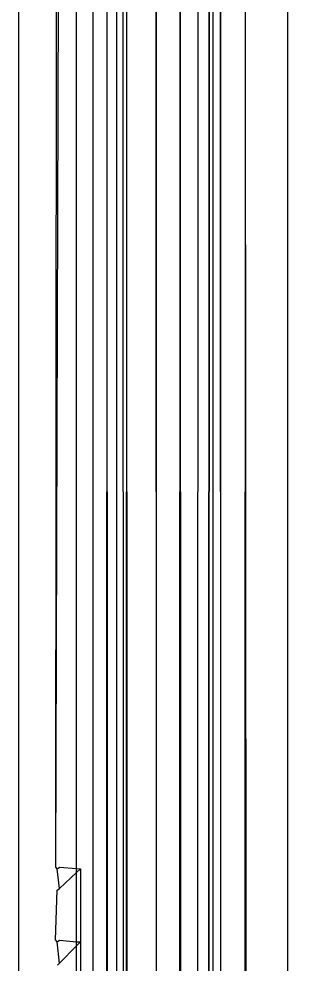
# Model space of a CAD drawing. Header units: inches. Extents: x 17 to 4615, y 5 to 3256.
# Drawn here: x 1653.53 to 1656.71, y 1382.57 to 1393.29 of the extents above; entities that cross this region are included whole.
import ezdxf

# ---------------------------------------------------------------- set-up
doc = ezdxf.new("R2010")
doc.units = ezdxf.units.IN
doc.header["$MEASUREMENT"] = 0

msp = doc.modelspace()

# ---------------------------------------------------------------- linework, layer by layer
for p, q in [((1656.71, 629.6), (1656.58, 1399.665)), ((1656.098, 1399.184), (1655.999, 629.599)), ((1656.659, 629.6), (1656.098, 1399.184)), ((1655.819, 1398.907), (1655.732, 629.647)), ((1655.732, 1398.823), (1655.732, 970.403)), ((1655.999, 629.599), (1655.819, 1398.907)), ((1655.69, 1398.414), (1655.518, 738.662)), ((1655.537, 655.893), (1655.69, 1398.414)), ((1655.732, 970.403), (1655.69, 1398.414)), ((1655.498, 820.672), (1655.565, 1398.265)), ((1655.088, 1397.714), (1655.088, 629.647)), ((1655.247, 1038.233), (1655.088, 1397.714)), ((1654.641, 1397.356), (1654.641, 1141.287)), ((1654.709, 1397.405), (1654.732, 1347.281)), ((1654.755, 1397.371), (1654.732, 1347.281)), ((1655.088, 629.647), (1654.755, 1397.371)), ((1654.53, 1397.276), (1654.485, 1139.087)), ((1654.53, 1397.276), (1654.581, 1005.813)), ((1654.374, 1371.847), (1654.374, 1397.163)), ((1655.247, 1038.233), (1655.362, 1397.209)), ((1655.362, 1397.209), (1655.498, 820.672)), ((1655.362, 1397.209), (1655.477, 629.647)), ((1654.186, 1383.655), (1654.183, 1397.035)), ((1653.95, 1383.672), (1653.992, 1396.925)), ((1653.532, 1015.369), (1653.532, 1396.612)), ((1653.95, 1383.672), (1653.962, 1395.932)), ((1653.968, 1383.651), (1653.95, 1383.672)), ((1653.968, 1383.651), (1653.992, 1383.669)), ((1653.992, 1383.43), (1653.968, 1383.651)), ((1653.992, 1383.669), (1654.186, 1383.655)), ((1653.992, 1383.43), (1654.186, 1383.609)), ((1654.186, 1383.655), (1654.232, 1383.651)), ((1654.186, 1383.609), (1654.186, 1383.655)), ((1654.186, 1383.609), (1654.232, 1383.651)), ((1654.186, 1382.824), (1654.186, 1383.609)), ((1654.232, 1383.651), (1654.232, 1382.824)), ((1653.949, 1382.845), (1653.968, 1383.409)), ((1653.968, 1383.409), (1653.992, 1383.43)), ((1653.968, 1382.824), (1653.949, 1382.845)), ((1653.968, 1382.824), (1653.992, 1382.842)), ((1653.992, 1382.583), (1653.968, 1382.824)), ((1653.992, 1382.842), (1654.186, 1382.824)), ((1653.992, 1382.583), (1654.186, 1382.778)), ((1654.182, 1326.707), (1654.186, 1382.778)), ((1654.186, 1382.824), (1654.232, 1382.824)), ((1654.186, 1382.778), (1654.232, 1382.824)), ((1654.186, 1382.778), (1654.186, 1382.824)), ((1654.232, 1382.824), (1654.232, 1326.651)), ((1653.969, 1382.56), (1653.992, 1382.583))]:
    msp.add_line(p, q)

doc.saveas('drawing.dxf')
